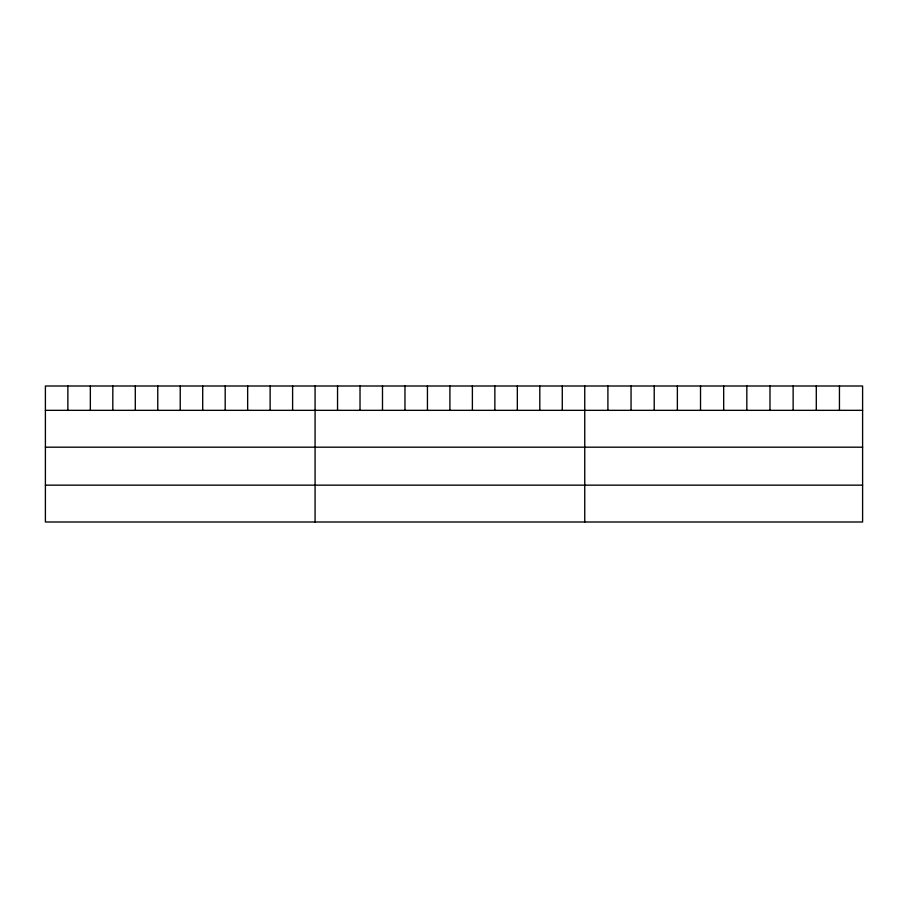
<?xml version="1.0" encoding="UTF-8"?>
<svg xmlns="http://www.w3.org/2000/svg" width="908" height="908" viewBox="0 0 908 908"><rect width="100%" height="100%" fill="white"/><g stroke="black" fill="none" stroke-linecap="round" stroke-linejoin="round"><path stroke-width="1.36" d="M862.6 410.337L862.6 521.998L45.4 521.998L45.4 386.002L862.6 386.002L862.6 410.337L45.4 410.337M45.4 447.19L862.6 447.19M45.4 485.156L862.6 485.156M839.446 386.002L839.446 410.337M816.292 386.002L816.292 410.337M793.138 386.002L793.138 410.337M769.984 386.002L769.984 410.337M746.83 386.002L746.83 410.337M723.676 386.002L723.676 410.337M700.522 386.002L700.522 410.337M677.368 386.002L677.368 410.337M654.214 386.002L654.214 410.337M631.06 386.002L631.06 410.337M607.906 386.002L607.906 410.337M584.752 386.002L584.752 521.998M562.279 386.002L562.279 410.337M539.806 386.002L539.806 410.337M517.333 386.002L517.333 410.337M494.86 386.002L494.86 410.337M472.387 386.002L472.387 410.337M449.914 386.002L449.914 410.337M427.441 386.002L427.441 410.337M404.968 386.002L404.968 410.337M382.495 386.002L382.495 410.337M360.022 386.002L360.022 410.337M337.549 386.002L337.549 410.337M315.076 386.002L315.076 521.998M292.603 386.002L292.603 410.337M270.13 386.002L270.13 410.337M247.657 386.002L247.657 410.337M225.184 386.002L225.184 410.337M202.711 386.002L202.711 410.337M180.238 386.002L180.238 410.337M157.765 386.002L157.765 410.337M135.292 386.002L135.292 410.337M112.819 386.002L112.819 410.337M90.346 386.002L90.346 410.337M67.873 386.002L67.873 410.337"/></g></svg>
